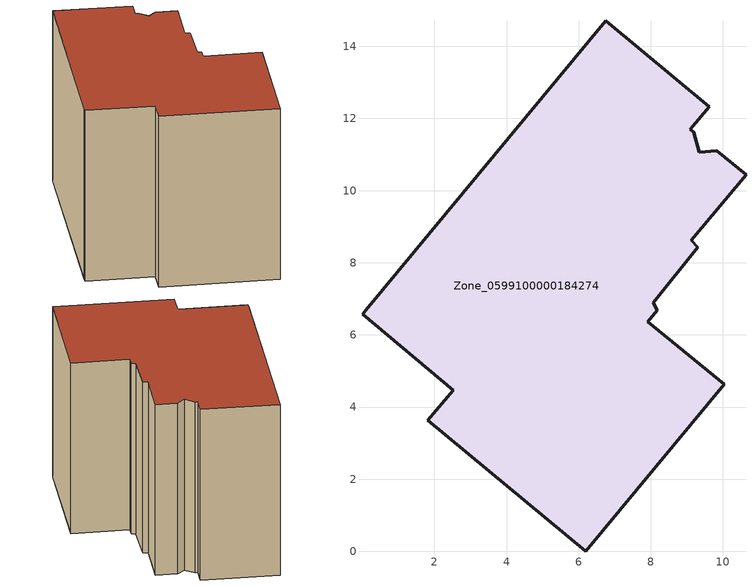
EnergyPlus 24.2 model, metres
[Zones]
Zone_0599100000184274
 floor ground (C_G): 9.2,11.62 9.35,11.06 9.82,11.11 10.64,10.44 9.12,8.62 9.3,8.43 8.07,6.88 8.17,6.69 7.91,6.37 10.03,4.63 6.19,0 1.82,3.63 2.52,4.47 0.01,6.57 0.09,6.68 6.75,14.71 9.62,12.32 9.1,11.7 z0
 wall outside (C_F): 1.82,3.63 6.19,0 10.03,4.63 7.91,6.37 8.17,6.69 8.07,6.88 9.3,8.43 9.12,8.62 10.64,10.44 9.82,11.11 9.35,11.06 9.2,11.62 9.1,11.7 9.62,12.32 6.75,14.71 0.09,6.68 0.01,6.57 2.52,4.47 1.82,3.63 z0:8.77
 roof outside (C_R): 9.35,11.06 9.2,11.62 9.1,11.7 9.62,12.32 6.75,14.71 0.09,6.68 0.01,6.57 2.52,4.47 1.82,3.63 6.19,0 10.03,4.63 7.91,6.37 8.17,6.69 8.07,6.88 9.3,8.43 9.12,8.62 10.64,10.44 9.82,11.11 z8.77
[BUILDING]
Pand.0599100000184274: North Axis=0; Terrain=City; Loads Convergence Tolerance Value=0.04; Temperature Convergence Tolerance Value=0.4; Solar Distribution=FullExterior; Maximum Number of Warmup Days=25; Minimum Number of Warmup Days=1
[Site:Location]
Rotterdam.The.Hague.AP_ZH_NLD Design_Conditions: Latitude=51.96; Longitude=4.45; Time Zone=1; Elevation=-4.5
[SITE:GROUNDTEMPERATURE:BUILDINGSURFACE]
18, 18, 18, 18, 18, 18, 18, 18, 18, 18, 18, 18
[MATERIAL] Thermal Absorptance=0.9; Solar Absorptance=0.7; Visible Absorptance=0.7
Name | Roughness | Thickness | Conductivity | Density | Specific Heat
G.TC.1946 | MediumSmooth | 0.15 | 1 | 540 | 1210
F.TC.1946 | Rough | 0.3 | 0.857143 | 1920 | 840
R.TC.1946 | MediumRough | 0.2 | 0.909091 | 1500 | 1000
[CONSTRUCTION]
C_G: G.TC.1946
C_F: F.TC.1946
C_R: R.TC.1946
[ZONE]
Zone_0599100000184274: Type=1; Multiplier=1; Ceiling Height=Autocalculate; Volume=Autocalculate; Floor Area=autocalculate; Part of Total Floor Area=Yes
[ZONEINFILTRATION:DESIGNFLOWRATE]
Infil_Zone_0599100000184274: Zone or ZoneList or Space or SpaceList=Zone_0599100000184274; Schedule=AlwaysOn; Design Flow Rate Calculation Method=Flow/Area; Flow Rate per Floor Area=0.003; Constant Term Coefficient=1; Temperature Term Coefficient=0; Velocity Term Coefficient=0; Velocity Squared Term Coefficient=0
[HVACTEMPLATE:ZONE:IDEALLOADSAIRSYSTEM]
Zone_0599100000184274: Maximum Heating Supply Air Temperature=50; Minimum Cooling Supply Air Temperature=13; Maximum Heating Supply Air Humidity Ratio=0.0156; Minimum Cooling Supply Air Humidity Ratio=0.0077; Heating Limit=NoLimit; Cooling Limit=NoLimit; Dehumidification Control Type=ConstantSensibleHeatRatio; Cooling Sensible Heat Ratio=0.7; Dehumidification Setpoint=60; Humidification Control Type=None; Humidification Setpoint=30; Outdoor Air Method=None; Outdoor Air Flow Rate per Person=0.00944; Outdoor Air Flow Rate per Zone Floor Area=0; Outdoor Air Flow Rate per Zone=0; Demand Controlled Ventilation Type=None; Outdoor Air Economizer Type=NoEconomizer; Heat Recovery Type=None; Sensible Heat Recovery Effectiveness=0.7; Latent Heat Recovery Effectiveness=0.65
[ZONECONTROL:THERMOSTAT]
ThermostatControl_Zone_0599100000184274: Zone or ZoneList=Zone_0599100000184274; Control Type Schedule=DualSetpointControlType; Control 1=Thermostat_Zone_0599100000184274; Temperature Difference Between Cutout And Setpoint=0
[THERMOSTATSETPOINT:DUALSETPOINT]
Thermostat_Zone_0599100000184274: Heating Setpoint Temperature Schedule=HeatingSetpoint_Zone_0599100000184274; Cooling Setpoint Temperature Schedule=CoolingSetpoint_Zone_0599100000184274
[SCHEDULE:COMPACT]
HeatingSetpoint_Zone_0599100000184274: Through: 12/31, For: AllDays, Until: 24:00, 21
CoolingSetpoint_Zone_0599100000184274: Through: 12/31, For: AllDays, Until: 24:00, 24
DualSetpointControlType: Through: 12/31, For: AllDays, Until: 24:00, 4
AlwaysOn: Through: 12/31, For: AllDays, Until: 24:00, 1
